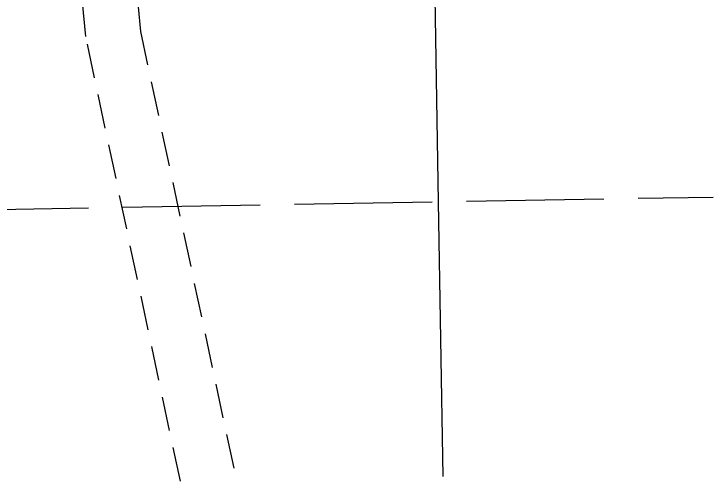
# Model space of a CAD drawing. Extents: x 568794 to 572742, y 6215751 to 6219176.
# Drawn here: x 570349.1 to 570603.4, y 6216250.6 to 6216420.5 of the extents above; entities that cross this region are included whole.
import ezdxf

# ---------------------------------------------------------------- set-up
doc = ezdxf.new("R2010")
doc.units = 0
doc.header["$LTSCALE"] = 5
for name, pattern in [('foc-ACCESSROAD', [3.75, 2.5, -1.25]), ('foc-QUARTERLINE', [33, 25, -3, 2, -3]), ('foc-UNSURVEYED', [12.5, 10, -2.5])]:
    doc.linetypes.add(name, pattern=pattern)
for name, color, linetype in [('C-AR', 13, 'foc-ACCESSROAD'), ('L-QSEC', 8, 'foc-QUARTERLINE'), ('L-USEC', 7, 'foc-UNSURVEYED')]:
    doc.layers.add(name, color=color, linetype=linetype)

msp = doc.modelspace()

# ---------------------------------------------------------------- linework, layer by layer
at = {"layer": 'C-AR'}
for points in [[(570247.568, 6217252.195), (570249.435, 6217237.581), (570257.489, 6217203.664), (570270.359, 6217152.519), (570331.336, 6216910.231), (570353.941, 6216852.427), (570395.12, 6216414.195), (570429.958, 6216250.951)], [(570409.627, 6216250.599), (570375.217, 6216412.325), (570334.307, 6216847.688), (570312.232, 6216904.118), (570249.815, 6217152.162), (570238.053, 6217198.911), (570229.713, 6217233.99), (570227.437, 6217251.846)]]:
    msp.add_lwpolyline(points, dxfattribs=at)
at = {"layer": 'L-QSEC'}
for p, q in [((570490.926, 6217116.458), (570503.479, 6216352.195)), ((570503.479, 6216352.195), (570505.12, 6216252.254))]:
    msp.add_line(p, q, dxfattribs=at)
at = {"layer": 'L-USEC', "flags": 128}
msp.add_lwpolyline([(569701.3, 6216338.291), (570503.479, 6216352.195), (570603.418, 6216353.927)], dxfattribs=at)

doc.saveas('drawing.dxf')
